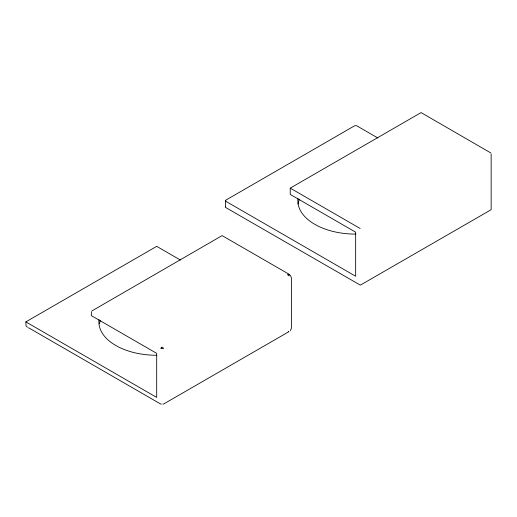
<?xml version="1.0" encoding="UTF-8"?>
<svg xmlns="http://www.w3.org/2000/svg" width="517" height="517" viewBox="0 0 517 517"><rect width="100%" height="100%" fill="white"/><g stroke="black" fill="none" stroke-linecap="round" stroke-linejoin="round"><path stroke-width="0.78" d="M91.457 311.628L91.27 315.59L156.69 353.363L156.69 397.424L25.85 321.884L26.037 325.852L27.446 327.261M290.418 330.718L291.381 328.185L291.381 277.823L290.418 275.283M92 310.872L222.103 235.603L289.455 274.482M25.85 321.884L156.69 246.35L180.349 260.012M377.908 138.02L357.021 125.967A1.926 1.112 0 0 0 354.294 125.967L226.188 199.93A1.926 1.112 0 0 0 226.188 201.501L355.657 276.252L355.657 232.191L290.237 194.424L290.237 188.13L421.077 112.59L490.892 153M360.614 284.99L491.15 209.702L491.15 153.963M161.433 404.023L160.774 404.087L28.577 327.759M288.228 331.63L288.887 331.694L163.501 404.087L162.842 404.023M360.149 285.035L226.188 207.802A1.926 1.112 0 0 1 225.683 206.722M290.237 188.13L360.149 228.488M225.619 200.719L225.619 207.013M156.838 355.269A57.82 33.385 0 0 1 118.335 346.868L114.8 344.904A57.82 33.385 0 0 1 98.993 319.648M99.361 323.829A57.82 33.385 0 0 1 100.479 320.346M355.806 234.098A57.82 33.385 0 0 1 317.309 225.703L313.774 223.732A57.82 33.385 0 0 1 297.966 198.476M298.063 204.066A57.82 33.385 0 0 1 299.453 199.174M161.433 347.579L160.774 348.277A1.926 1.112 0 0 0 163.501 348.277L162.138 347.069L161.433 347.579M288.228 274.372L287.523 274.676L288.887 275.884A1.926 1.112 0 0 0 288.887 274.307L288.228 274.372"/></g></svg>
